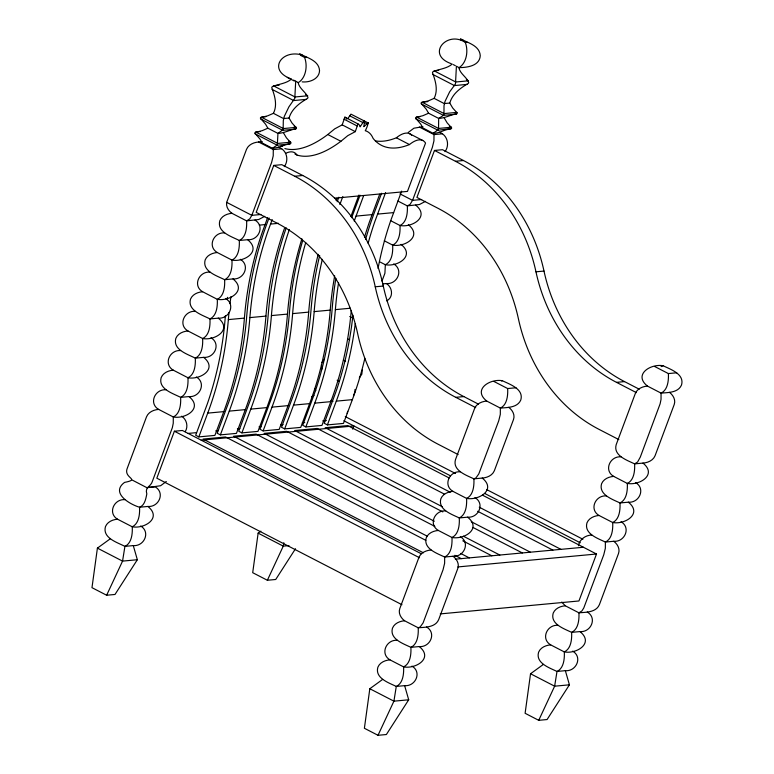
<?xml version="1.0" encoding="UTF-8"?>
<svg xmlns="http://www.w3.org/2000/svg" width="774" height="774" viewBox="0 0 774 774"><rect width="100%" height="100%" fill="white"/><g stroke="black" fill="none" stroke-linecap="round" stroke-linejoin="round"><path stroke-width="1.16" d="M225.408 315.686L225.195 317.979A314.912 273.803 84.7 0 1 222.448 342.05L221.171 350.003A314.912 273.803 84.7 0 1 207.258 404.067L195.687 435.269L198.831 436.894L214.901 435.394L223.792 411.623A314.912 273.803 84.7 0 0 244.41 318.104A314.912 273.803 84.7 0 1 247.167 294.043L248.444 286.09A314.912 273.803 84.7 0 1 262.357 232.026L267.572 217.794M198.831 436.894L207.722 413.123A314.912 273.803 84.7 0 0 228.34 319.604L228.969 312.706M110.256 538.801L97.408 548.127L91.98 587.669L106.648 595.235L115.007 594.461L137.346 559.728L133.283 545.593L124.924 546.367C117.522 542.506 102.255 538.085 105.467 526.591C107.402 521.821 112.694 519.567 117.532 519.199L132.257 526.794C144.554 529.126 162.288 518 147.911 506.457L139.552 507.231C130.003 504.513 110.218 492.932 124.556 482.405C141.1 479.116 122.873 478.38 127.371 467.999L146.518 416.799C148.453 412.01 153.774 409.765 158.631 409.398L173.299 416.973C185.644 419.305 203.456 408.159 188.991 396.578L180.632 397.362C173.231 393.492 157.964 389.08 161.176 377.577C163.12 372.787 168.442 370.543 173.299 370.175L187.966 377.751C200.302 380.082 218.123 368.937 203.659 357.365L195.3 358.139C187.898 354.279 172.631 349.858 175.843 338.364C177.778 333.575 183.099 331.33 187.956 330.962L202.633 338.528C214.969 340.86 232.79 329.724 218.316 318.143L209.957 318.927C202.556 315.057 187.298 310.635 190.501 299.141C192.445 294.352 197.767 292.108 202.624 291.74L217.291 299.315C229.626 301.647 247.448 290.502 232.984 278.921L224.624 279.704C217.223 275.844 201.956 271.422 205.168 259.929C207.103 255.13 212.434 252.885 217.291 252.527L231.958 260.093C244.294 262.425 262.115 251.289 247.641 239.708L239.292 240.482C231.89 236.621 216.623 232.2 219.835 220.706C221.77 215.917 227.092 213.672 231.948 213.305L246.616 220.88L249.76 218.887L251.831 215.336L271.635 162.376L273.232 155.835L273.28 149.566L258.613 142C253.756 142.358 248.435 144.612 246.49 149.401L226.685 202.362C225.815 206.697 228.553 210.867 231.948 213.305M227.169 299.625L227.479 297.342M229.994 303.524L230.933 296.674M260.877 531.158L258.129 533.151L252.701 572.692L267.369 580.258L275.728 579.484L295.504 548.727M382.666 679.398L369.817 688.734L364.39 728.266L378.012 735.3L386.371 734.526L408.701 699.793L404.638 685.648L396.288 686.432C389.012 682.881 374.713 678.208 377.867 667.227C379.802 662.438 385.123 660.212 389.97 659.854L403.593 666.888C415.899 669.22 433.75 658.123 419.256 646.561L410.897 647.335C403.622 643.784 389.322 639.121 392.476 628.13C394.421 623.351 399.742 621.116 404.589 620.767L418.212 627.791C425.274 627.182 435.327 627.501 438.674 619.645L457.821 568.435C459.504 563.82 456.728 558.954 453.022 556.254L444.663 557.028C437.387 553.478 423.088 548.814 426.242 537.824C428.177 533.044 433.498 530.809 438.355 530.461L451.968 537.485C464.284 539.817 482.125 528.719 467.641 517.167L459.282 517.941C452.006 514.391 437.707 509.718 440.861 498.737C442.796 493.947 448.117 491.722 452.964 491.364L466.587 498.398C478.903 500.73 496.744 489.632 482.25 478.071L473.891 478.854C466.625 475.294 452.316 470.631 455.48 459.64L474.626 408.43C476.561 403.641 481.883 401.416 486.73 401.058L500.352 408.091C507.415 407.472 517.477 407.801 520.815 399.945C523.969 388.954 509.669 384.291 502.394 380.731C490.087 378.399 472.237 389.496 486.73 401.058M543.377 664.421L530.538 673.757L525.111 713.289L538.723 720.323L547.083 719.539L569.422 684.816L565.359 670.671L556.999 671.455C549.724 667.904 535.424 663.231 538.578 652.25C540.513 647.461 545.834 645.235 550.691 644.877L564.304 651.911C576.62 654.243 594.461 643.146 579.968 631.584L571.618 632.358C564.343 628.807 550.043 624.144 553.197 613.153C555.132 608.374 560.453 606.139 565.301 605.79L578.923 612.814C585.986 612.205 596.048 612.524 599.386 604.668L618.532 553.458C620.216 548.843 617.439 543.977 613.734 541.278L605.384 542.052C598.109 538.501 583.809 533.837 586.963 522.847C588.898 518.067 594.219 515.832 599.066 515.484L612.689 522.508C624.995 524.84 642.846 513.743 628.353 502.181L619.993 502.965C612.718 499.414 598.418 494.741 601.572 483.76C603.517 478.971 608.828 476.745 613.685 476.387L627.308 483.421C639.614 485.753 657.465 474.656 642.971 463.094L634.612 463.878C627.337 460.317 613.037 455.654 616.191 444.663L635.338 393.453C637.273 388.664 642.594 386.439 647.451 386.081L661.064 393.115C668.136 392.495 678.188 392.824 681.536 384.968C684.69 373.977 670.381 369.314 663.115 365.754C650.799 363.422 632.958 374.519 647.451 386.081M293.598 80.119L295.697 81.202L294.797 98.395L288.925 106.831L284.31 116.381L283.294 120.667L283.158 129.597L277.953 133.399L277.324 144.999L272.4 148.26L262.309 143.045L260.035 139.107L254.839 133.07A1.151 1.064 -34 0 1 255.091 132.441L262.183 130.671L267.862 128.194L277.953 133.399C284.261 133.167 290.163 129.722 296.268 128.658A1.151 1.064 -34 0 0 296.49 128.029L291.962 122.95L289.05 118.025C291.701 108.844 299.732 102.942 307.549 98.424A2.39 2.196 -34 0 0 307.975 97.495C306.175 92.183 299.267 88.787 298.135 82.547M283.816 542.729L283.274 546.134L267.369 580.258M338.567 282.829L338.132 285.558A314.912 273.803 84.7 0 0 335.374 309.629A314.912 273.803 84.7 0 1 314.757 403.148L305.865 426.919L302.731 425.294L314.292 394.092A314.912 273.803 84.7 0 0 328.205 340.028L329.482 332.075A314.912 273.803 84.7 0 0 332.239 308.004A314.912 273.803 84.7 0 1 335.887 278.253M284.861 148.569A127.207 54.906 -62.7 0 0 327.799 134.521L334.707 128.871L342.195 124.866L344.885 117.145L357.975 123.908A14.048 6.066 -62.7 0 1 360.065 126.897L364.032 120.899A14.048 6.066 -62.7 0 1 363.799 126.646L368.192 122.95L350.932 114.136L347.787 118.635M285.877 153.252A33.098 14.29 -62.7 0 1 296.974 155.042A127.207 54.906 -62.7 0 0 340.899 141.284L347.807 135.634L355.295 131.628L357.975 123.908L357.056 125.92L343.956 119.167M347.158 413.422L347.652 411.352M272.196 219.555L267.823 231.513A314.912 273.803 84.7 0 0 253.911 285.577L252.634 293.53A314.912 273.803 84.7 0 0 249.876 317.601A314.912 273.803 84.7 0 1 229.259 411.12L220.367 434.882L217.223 433.266L228.794 402.054A314.912 273.803 84.7 0 0 242.707 347.99L243.984 340.047A314.912 273.803 84.7 0 0 246.732 315.976A314.912 273.803 84.7 0 1 267.359 222.457L269.052 217.929M284.435 228.504L283.894 230.023A314.912 273.803 84.7 0 0 269.981 284.087L268.704 292.03A314.912 273.803 84.7 0 0 265.946 316.102A314.912 273.803 84.7 0 1 245.329 409.62L236.438 433.392L220.367 434.882M354.221 221.054L363.616 195.735M379.686 194.245L369.392 222.051A314.912 273.803 84.7 0 0 364.544 237.163M385.578 192.6L374.858 221.538A314.912 273.803 84.7 0 0 368.143 243.22M401.648 191.101L390.928 220.048A314.912 273.803 84.7 0 0 378.041 268.462M452.219 64.058C446.772 68.809 438.964 69.002 432.908 71.75A2.39 2.196 -34 0 0 432.482 72.679C435.404 80.709 438.365 89.987 434.127 98.356L428.457 100.833L421.356 102.613A1.151 1.064 -34 0 0 421.114 103.232L426.3 109.269L428.573 113.217L438.664 118.422C444.982 118.19 450.874 114.745 456.989 113.681A1.151 1.064 -34 0 0 457.211 113.052L452.674 107.963L449.771 103.048C452.413 93.867 460.443 87.965 468.26 83.447A2.39 2.196 -34 0 0 468.686 82.518C466.896 77.207 459.988 73.811 458.847 67.57M264.737 216.333L258.729 219.497L246.616 220.88C246.964 227.614 246.142 237.308 239.292 240.482C239.64 247.225 238.808 256.92 231.958 260.093C232.306 266.837 231.484 276.521 224.624 279.704C224.973 286.448 224.15 296.132 217.291 299.315C217.639 306.059 216.817 315.744 209.957 318.927C210.305 325.661 209.483 335.355 202.633 338.528C202.982 345.272 202.149 354.966 195.3 358.139C195.648 364.883 194.825 374.568 187.966 377.751C188.314 384.494 187.492 394.179 180.632 397.362C180.981 404.105 180.158 413.79 173.299 416.973L173.26 423.233L172.341 427.693L152.517 480.973C150.911 486.991 144.622 486.798 146.818 493.899C145.86 498.679 144.777 505.412 139.552 507.231C139.9 513.965 139.059 523.582 132.257 526.794C132.596 533.528 131.773 543.193 124.924 546.367L122.553 561.111L106.648 595.235M421.124 553.681L182.412 430.479L174.382 431.224L156.822 478.187L401.967 604.717M478.487 404.154L463.82 396.578A159.492 138.681 84.7 0 1 383.285 286.041A159.492 138.681 84.7 0 0 302.74 175.495L281.794 164.678L273.754 165.423L256.194 212.386L277.15 223.202A159.492 138.681 84.7 0 1 357.685 333.749A159.492 138.681 84.7 0 0 438.219 444.295L458.131 454.57M185.199 431.728C188.459 426.484 186.766 419.556 181.658 416.189M284.319 166.633C289.253 159.841 286.651 149.779 278.495 147.166M286.216 227.885A314.912 273.803 84.7 0 0 268.268 313.973A314.912 273.803 84.7 0 1 265.521 338.035L264.244 345.988A314.912 273.803 84.7 0 1 250.331 400.052L238.76 431.253L241.904 432.879L250.795 409.107A314.912 273.803 84.7 0 0 271.413 315.589A314.912 273.803 84.7 0 1 274.17 291.527L275.447 283.574A314.912 273.803 84.7 0 1 289.36 229.51M336.09 200.485L336.942 198.221M337.145 201.753L338.838 197.225M339.863 204.51L342.824 196.586M301.899 238.779A314.912 273.803 84.7 0 0 291.517 282.075L290.24 290.027A314.912 273.803 84.7 0 0 287.483 314.089A314.912 273.803 84.7 0 1 266.866 407.608L257.974 431.379L241.904 432.879M302.576 241.024A314.912 273.803 84.7 0 0 289.486 311.99A314.912 273.803 84.7 0 1 286.728 336.061L285.451 344.014A314.912 273.803 84.7 0 1 271.539 398.078L259.977 429.28L263.121 430.905L272.003 407.134A314.912 273.803 84.7 0 0 292.63 313.615A314.912 273.803 84.7 0 1 295.378 289.544L296.655 281.601A314.912 273.803 84.7 0 1 305.72 242.649M350.854 216.594L358.894 195.087M360.055 195.251L352.857 214.485A314.912 273.803 84.7 0 0 351.686 217.668M318.191 254.336A314.912 273.803 84.7 0 0 312.735 280.101L311.448 288.044A314.912 273.803 84.7 0 0 308.7 312.116A314.912 273.803 84.7 0 1 288.073 405.634L279.191 429.406L263.121 430.905M319.691 255.526A314.912 273.803 84.7 0 0 311.022 309.987A314.912 273.803 84.7 0 1 308.265 334.058L306.988 342.002A314.912 273.803 84.7 0 1 293.075 396.065L281.513 427.277L284.658 428.893L293.539 405.131A314.912 273.803 84.7 0 0 314.167 311.612A314.912 273.803 84.7 0 1 316.914 287.541L318.191 279.588A314.912 273.803 84.7 0 1 322.303 259.377M381.592 193.239L374.393 212.482A314.912 273.803 84.7 0 0 365.609 239.408M334.668 275.834A314.912 273.803 84.7 0 0 334.271 278.089L332.984 286.041A314.912 273.803 84.7 0 0 330.237 310.113A314.912 273.803 84.7 0 1 309.61 403.631L300.728 427.393L284.658 428.893M351.261 310.442A314.912 273.803 84.7 0 1 330.827 401.648L321.945 425.419L305.865 426.919M352.915 315.202A314.912 273.803 84.7 0 1 351.019 330.072L349.742 338.015A314.912 273.803 84.7 0 1 335.829 392.079L324.258 423.291L327.402 424.907L336.293 401.145A314.912 273.803 84.7 0 0 355.256 323.706M639.198 389.177L624.531 381.601A159.492 138.681 84.7 0 1 543.996 271.064A159.492 138.681 84.7 0 0 463.462 160.518L442.505 149.701L434.475 150.446L416.915 197.409L437.871 208.225A159.492 138.681 84.7 0 1 518.406 318.772A159.492 138.681 84.7 0 0 598.941 429.318L618.842 439.593M364.844 358.362A314.912 273.803 84.7 0 1 352.363 399.645L343.472 423.417L327.402 424.907M445.031 151.656C449.975 144.864 447.362 134.802 439.206 132.19M352.712 429.135L353.902 425.952L201.221 440.183M578.401 545.738C579.562 539.372 585.492 535.192 591.762 535.028M482.434 495.137L596.502 554.01L578.942 600.972L440.28 613.898M267.862 128.194L265.588 124.246L260.403 118.209A1.151 1.064 -34 0 1 260.644 117.59L267.736 115.81L273.416 113.333C277.643 104.964 274.693 95.686 271.771 87.656A2.39 2.196 -34 0 1 272.196 86.727C278.253 83.979 286.061 83.785 291.508 79.035C266.933 70.511 281.484 48.801 302.315 55.089C309.281 58.418 319.043 61.494 319.546 70.705C319.178 79.151 309.416 82.673 302.15 81.86M378.012 735.3L393.918 701.167L396.288 686.432C403.128 683.287 403.951 673.603 403.593 666.888C410.443 663.734 411.255 654.059 410.897 647.335C417.747 644.191 418.56 634.516 418.212 627.791L420.195 626.94L423.078 622.925L443.038 569.809L444.624 563.279L444.663 557.028C451.513 553.884 452.326 544.199 451.968 537.485C458.818 534.341 459.64 524.656 459.282 517.941C466.122 514.797 466.945 505.112 466.587 498.398C473.436 495.244 474.249 485.569 473.891 478.854L475.884 477.993L478.767 473.978L498.717 420.863L500.314 414.342L500.352 408.091C507.202 404.937 508.015 395.262 507.657 388.548L494.035 381.514M538.723 720.323L554.639 686.19L556.999 671.455C563.849 668.31 564.662 658.626 564.304 651.911C571.154 648.757 571.976 639.082 571.618 632.358C578.459 629.214 579.281 619.529 578.923 612.814L581.913 610.957L583.789 607.948L603.749 554.832L605.345 548.302L605.384 542.052C612.224 538.907 613.047 529.222 612.689 522.508C619.539 519.364 620.351 509.679 619.993 502.965C626.843 499.82 627.656 490.136 627.308 483.421C634.148 480.267 634.97 470.592 634.612 463.878L637.602 462.01L640.291 457.105L660.125 403.805L661.035 399.365L661.064 393.115C667.914 389.961 668.736 380.286 668.378 373.571L654.756 366.537M321.897 362.6L324.393 358.962M353.486 395.737L354.985 391.741L354.937 389.593M381.979 281.097L384.92 273.241L385.336 264.727L380.102 262.018M364.032 120.899L362.754 122.534L349.654 115.781M408.217 132.499L413.926 128.203L422.914 126.684M359.329 377.838L361.826 374.2L362.271 369.982M166.304 481.505L160.615 485.724L146.867 487.668L132.219 480.054M428.573 113.217L422.904 115.694L415.802 117.464A1.151 1.064 -34 0 0 415.561 118.093L420.746 124.13L423.02 128.068L433.111 133.283L437.426 130.313L451.436 128.532A1.151 1.064 -34 0 0 451.658 127.903L447.12 122.824L444.218 117.909M425.458 201.356L419.45 204.52L407.337 205.894L397.904 201.027M386.729 300.854C393.705 297.293 392.582 287.28 386.361 283.555L382.782 283.894M368.192 122.95L366.895 123.772L363.877 122.215M661.122 366.615L663.115 365.754M272.4 148.26C278.708 148.028 284.609 144.574 290.714 143.509A1.151 1.064 -34 0 0 290.937 142.88L286.409 137.801L283.497 132.886M311.651 396.733L313.954 395.601M415.715 118.77L437.891 130.216L438.539 128.436L438.664 118.422L443.444 115.355L443.976 114.281L444.005 105.69L445.021 101.404L449.646 91.854L455.17 84.395A2.39 0.735 -74.1 0 0 455.509 83.418L456.408 66.225L459.03 67.638C466.838 62.858 468.473 50.542 465.3 42.454C447.101 30.041 425.526 54.654 451.165 63.652M501.417 380.963L502.394 380.731M224.615 232.916C213.701 231.929 207.045 246.529 217.291 252.527M247.641 239.708C258.564 240.695 265.221 226.085 254.975 220.097M390.57 220.638L400.003 225.505C412.339 227.837 430.16 216.701 415.696 205.12M384.291 240.791L392.67 245.116C405.015 247.448 422.827 236.302 408.362 224.731M209.957 272.129C199.044 271.152 192.378 285.751 202.624 291.74M232.984 278.921C243.897 279.907 250.553 265.308 240.317 259.319M419.324 127.023L433.991 134.589L433.953 140.858L432.356 147.399L412.552 200.36L410.026 204.433L407.337 205.894C407.685 212.637 406.863 222.332 400.003 225.505C400.352 232.248 399.529 241.943 392.67 245.116C393.018 251.86 392.195 261.544 385.336 264.727C397.681 267.059 415.493 255.913 401.029 244.342M386.361 283.555C397.285 284.542 403.941 269.942 393.695 263.944M195.29 311.351C184.376 310.364 177.72 324.974 187.956 330.962M218.316 318.143C229.23 319.13 235.896 304.521 225.65 298.532M180.632 350.574C169.709 349.587 163.053 364.186 173.299 370.175M203.659 357.365C214.572 358.343 221.229 343.743 210.983 337.754M165.965 389.786C155.052 388.809 148.395 403.409 158.631 409.398M188.991 396.578C199.905 397.565 206.561 382.966 196.325 376.977M124.885 499.665C114.059 498.708 107.392 513.191 117.532 519.199M147.911 506.457C158.776 507.405 165.404 492.874 155.226 486.885L146.886 487.63M133.283 545.593C144.157 546.57 150.853 532.019 140.655 526.01M460.278 471.821C449.365 470.805 442.718 485.404 452.964 491.364M620.99 456.844C610.086 455.828 603.43 470.428 613.685 476.387M482.25 478.071C487.098 477.722 492.419 475.488 494.363 470.708L513.51 419.489C515.194 414.883 512.417 410.007 508.711 407.308M642.971 463.094C647.819 462.746 653.14 460.511 655.075 455.722L674.222 404.512C675.905 399.906 673.128 395.03 669.423 392.331M445.66 510.908C434.756 509.902 428.099 524.501 438.355 530.461M606.371 495.931C595.467 494.925 588.811 509.524 599.066 515.484M467.641 517.167C478.545 518.174 485.192 503.574 474.946 497.614M628.353 502.181C639.256 503.197 645.913 488.597 635.657 482.637M431.041 550.004C426.193 550.353 420.872 552.588 418.937 557.367L399.79 608.587C398.107 613.192 400.884 618.058 404.589 620.767M453.022 556.254C463.926 557.261 470.582 542.671 460.327 536.711M613.734 541.278C624.637 542.284 631.294 527.694 621.048 521.734M397.275 640.311C386.371 639.295 379.715 653.895 389.97 659.854M557.996 625.334C547.092 624.318 540.436 638.918 550.691 644.877M419.256 646.561C430.16 647.567 436.817 632.977 426.561 627.017M579.968 631.584C590.881 632.59 597.528 618 587.282 612.041M404.638 685.648C415.541 686.664 422.198 672.064 411.952 666.104M565.359 670.671C576.262 671.687 582.919 657.087 572.663 651.128M450.855 129.006C444.557 129.142 439.4 133.583 433.111 133.283M461.111 40.287L463.036 40.113C469.992 43.441 479.754 46.517 480.257 55.728C479.628 66.032 467.07 67.551 459.03 67.638M300.389 55.264L304.579 57.431L306.514 57.247M465.3 42.454L467.225 42.27M279.124 85.246L273.367 85.779L295.049 96.973L307.713 95.792L305.653 94.728M438.684 70.376L434.079 70.802L455.77 81.996L468.434 80.815L466.364 79.751M306.378 99.372L293.714 100.552L272.022 89.358M467.09 84.395L454.425 85.575L432.743 74.381M265.946 116.69L261.235 117.126L283.381 128.561L296.326 127.352L294.217 126.259M427.838 101.607L421.956 102.149L444.092 113.585L457.037 112.375M289.05 118.025L283.507 118.548L273.416 113.333M449.771 103.048L444.218 103.571L434.127 98.356M260.393 131.541L255.681 131.986L277.827 143.413L290.772 142.203L288.663 141.12M419.934 116.68L416.402 117.009L438.539 128.436L451.484 127.226L449.375 126.143M295.687 129.123L282.723 130.332L260.548 118.886M456.408 114.146L443.444 115.355L421.269 103.91M258.613 142L262.192 141.661M290.134 143.983L277.169 145.193L254.994 133.747M273.28 149.566L281.639 148.792M433.991 134.589L442.351 133.815M273.754 165.423L294.71 176.24L302.74 175.495M434.475 150.446L455.422 161.263L463.462 160.518M334.552 198.202L407.472 191.41L425.545 143.064A33.098 14.29 -62.7 0 0 409.475 144.564A127.207 54.906 -62.7 0 1 373.039 138.285A56.434 24.362 -62.7 0 0 365.783 130.864L365.251 130.748L365.705 129.906A14.048 6.066 -62.7 0 0 368.192 122.95M260.935 214.495L251.831 215.336L226.685 202.362M421.646 199.518L412.552 200.36L399.974 193.877M259.3 225.128L265.037 224.586M270.503 224.083L278.534 223.328M356.001 216.11L372.071 214.611M377.538 214.108L393.608 212.608M294.71 176.24A159.492 138.681 84.7 0 1 375.245 286.786L383.285 286.041M455.422 161.263A159.492 138.681 84.7 0 1 535.966 271.809L543.996 271.064M228.34 319.604L244.41 318.104M249.876 317.601L265.946 316.102M271.413 315.589L287.483 314.089M292.63 313.615L308.7 312.116M314.167 311.612L330.237 310.113M335.374 309.629L350.303 308.236M207.722 413.123L223.792 411.623M229.259 411.12L245.329 409.62M250.795 409.107L266.866 407.608M272.003 407.134L288.073 405.634M293.539 405.131L309.61 403.631M314.757 403.148L330.827 401.648M336.293 401.145L352.363 399.645M507.657 388.548L516.016 387.764M668.378 373.571L676.728 372.787M375.245 286.786A159.492 138.681 84.7 0 0 455.78 397.333L463.82 396.578M535.966 271.809A159.492 138.681 84.7 0 0 616.501 382.356L624.531 381.601M188.121 433.421L196.538 432.637M215.772 430.847L218.181 430.625M237.415 428.825L239.814 428.603M259.058 426.813L261.457 426.59M280.691 424.8L283.1 424.568M302.334 422.778L304.733 422.556M322.768 420.872L326.376 420.534M137.346 559.728L122.553 561.111L97.408 548.127M288.963 545.602L283.274 546.134L258.129 533.151M455.344 559.186L583.403 547.257M457.84 566.936L596.502 554.01M408.701 699.793L393.918 701.167L369.817 688.734M569.422 684.816L554.639 686.19L530.538 673.757M460.414 38.7L463.036 40.113M299.702 53.677L302.315 55.089M453.264 64.6L455.364 65.684M409.669 133.738L422.759 140.5M287.28 77.39L294.178 80.951M375.4 140.887A127.207 54.906 -62.7 0 0 396.375 137.801L409.475 144.564M342.195 124.866L355.295 131.628M327.799 134.521L340.899 141.284M294.962 154.007L296.974 155.042M616.501 382.356L636.402 392.631M349.722 316.527L352.867 318.143M347.632 338.838L349.722 339.921M455.78 397.333L475.691 407.608M343.443 360.074L345.543 361.148M337.154 380.218L339.254 381.301M330.875 400.371L332.975 401.454M345.272 416.606L455.528 473.514M486.575 489.536L582.919 539.265M343.83 420.756L450.439 475.787M484.766 493.502L580.239 542.777M449.133 477.945L347.719 425.603L325.215 427.703L450.265 492.245M479.27 507.212L560.908 549.346M444.382 494.102L317.185 428.448L294.681 430.547L442.293 506.728M477.684 511.285L552.868 550.101M471.289 521.705L530.374 552.191M442.844 511.914L286.641 431.292L264.147 433.392L434.311 521.221M472.924 527.442L522.334 552.946M463.316 536.189L499.83 555.045M434.872 526.407L256.107 434.137L233.613 436.236L427.403 536.266M462.794 540.823L491.8 555.79M460.704 553.449L469.296 557.89M425.816 540.339L225.573 436.981L203.078 439.081L423.397 552.8M454.822 555.306L461.265 558.635M174.382 431.224L419.527 557.754M565.301 605.79L561.74 602.066M295.697 81.202L298.309 82.615C306.117 77.835 307.762 65.519 304.579 57.431M314.699 388.596L315.792 390.686M322.032 368.985L321.404 364.67M281.088 145.725A33.098 14.29 -62.7 0 1 282.142 146.363M396.375 137.801A33.098 14.29 -62.7 0 1 411.642 135.237M344.885 117.145A14.048 6.066 -62.7 0 1 346.665 119.08"/></g></svg>
